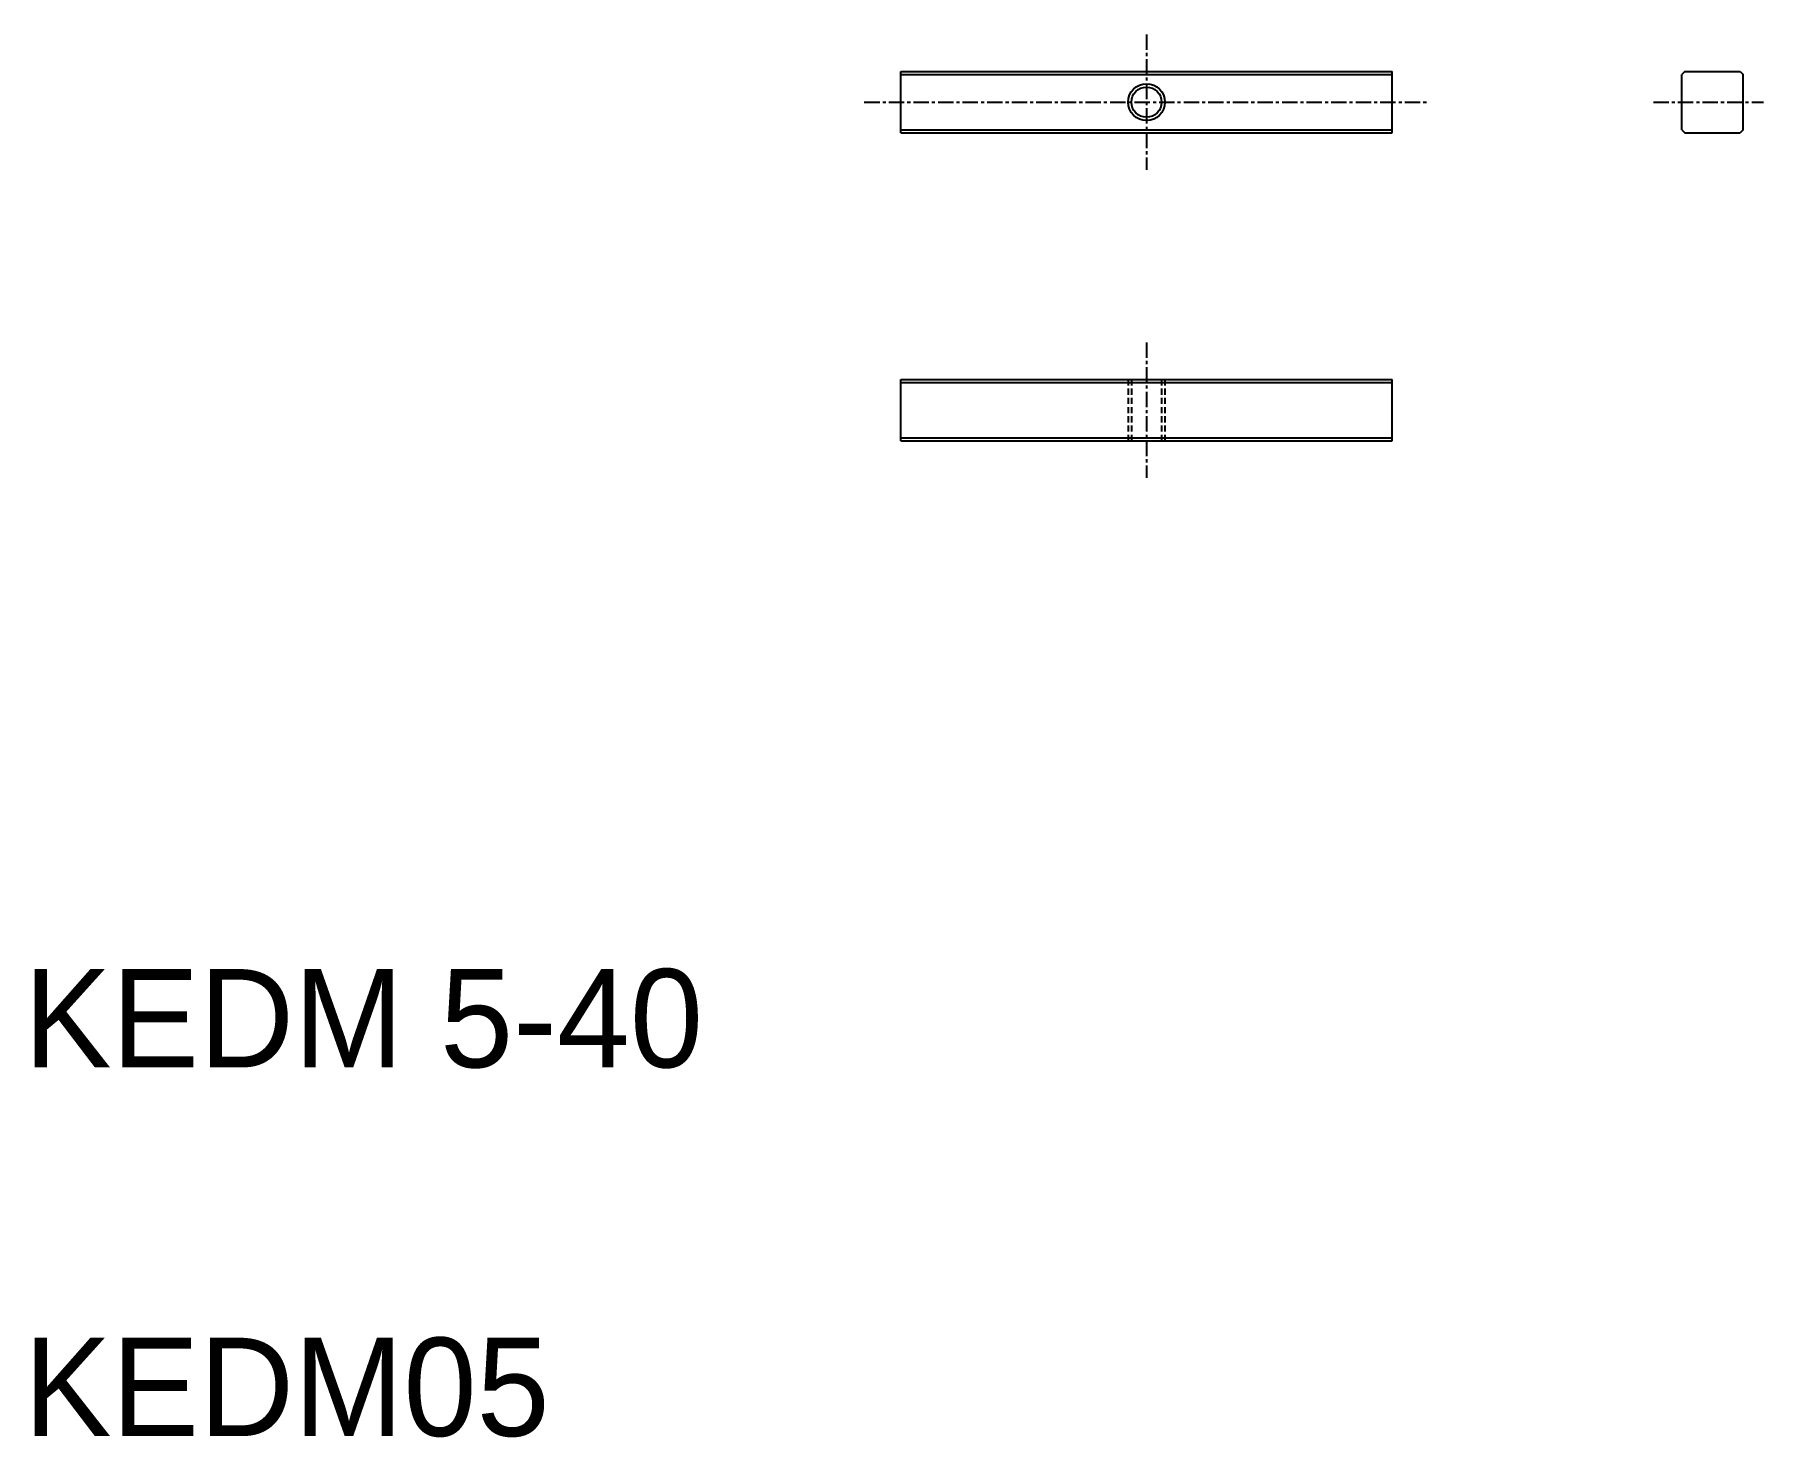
# Model space of a CAD drawing. Extents: x 21 to 162, y 20 to 134.
import ezdxf

# ---------------------------------------------------------------- set-up
doc = ezdxf.new("R2010")
doc.units = 0
doc.linetypes.add('CENTER', pattern=[2, 1.25, -0.25, 0.25, -0.25])
doc.linetypes.add('DASHED', pattern=[0.75, 0.5, -0.25])
doc.layers.get('0').update_dxf_attribs({"linetype": 'CONTINUOUS'})
doc.layers.add('CENTER', color=1, linetype='CENTER')

msp = doc.modelspace()

# ---------------------------------------------------------------- linework, layer by layer
at = {"color": 7, "linetype": 'CONTINUOUS'}
for p, q in [((91.39, 131.04), (131.39, 131.04)), ((91.39, 126.04), (91.39, 131.04)), ((131.39, 126.04), (131.39, 131.04)), ((155.21, 131.04), (154.96, 130.79)), ((155.21, 131.04), (159.71, 131.04)), ((159.71, 131.04), (159.96, 130.79)), ((154.96, 126.29), (154.96, 130.79)), ((159.96, 126.29), (159.96, 130.79)), ((91.39, 126.04), (131.39, 126.04)), ((154.96, 126.29), (155.21, 126.04)), ((154.96, 126.29), (155.21, 126.04)), ((155.21, 126.04), (159.71, 126.04)), ((159.96, 126.29), (159.71, 126.04)), ((91.39, 100.98), (91.39, 105.98)), ((91.39, 105.98), (131.39, 105.98)), ((131.39, 100.98), (131.39, 105.98)), ((91.39, 100.98), (131.39, 100.98)), ((101.39, 100.98), (101.39, 100.98))]:
    msp.add_line(p, q, dxfattribs=at)
at = {"color": 3, "linetype": 'CONTINUOUS'}
for p, q in [((91.39, 130.79), (131.39, 130.79)), ((91.39, 126.29), (131.39, 126.29)), ((91.39, 105.73), (131.39, 105.73)), ((91.39, 101.23), (131.39, 101.23))]:
    msp.add_line(p, q, dxfattribs=at)
at = {"color": 3, "linetype": 'DASHED'}
for p, q in [((109.89, 105.98), (109.89, 100.98)), ((110.16, 105.98), (110.16, 100.98)), ((112.62, 105.98), (112.62, 100.98)), ((112.89, 105.98), (112.89, 100.98)), ((111.39, 100.98), (111.39, 100.98))]:
    msp.add_line(p, q, dxfattribs=at)
at = {"color": 3, "linetype": 'CONTINUOUS'}
msp.add_circle((111.39, 128.54), 1.5, dxfattribs=at)
at = {"color": 7, "linetype": 'CONTINUOUS'}
msp.add_circle((111.39, 128.54), 1.23, dxfattribs=at)
at = {"layer": 'CENTER', "color": 1, "linetype": 'CENTER'}
for p, q in [((111.39, 134.04), (111.39, 123.04)), ((88.42, 128.54), (134.39, 128.54)), ((152.65, 128.54), (161.61, 128.54)), ((111.39, 108.98), (111.39, 97.98))]:
    msp.add_line(p, q, dxfattribs=at)

# ---------------------------------------------------------------- texts
at = {"color": 7, "linetype": 'CONTINUOUS'}
for s, p in [('KEDM 5-40', (20, 50)), ('KEDM05', (20, 20))]:
    msp.add_text(s, height=8, dxfattribs=at).set_placement(p)

doc.saveas('drawing.dxf')
